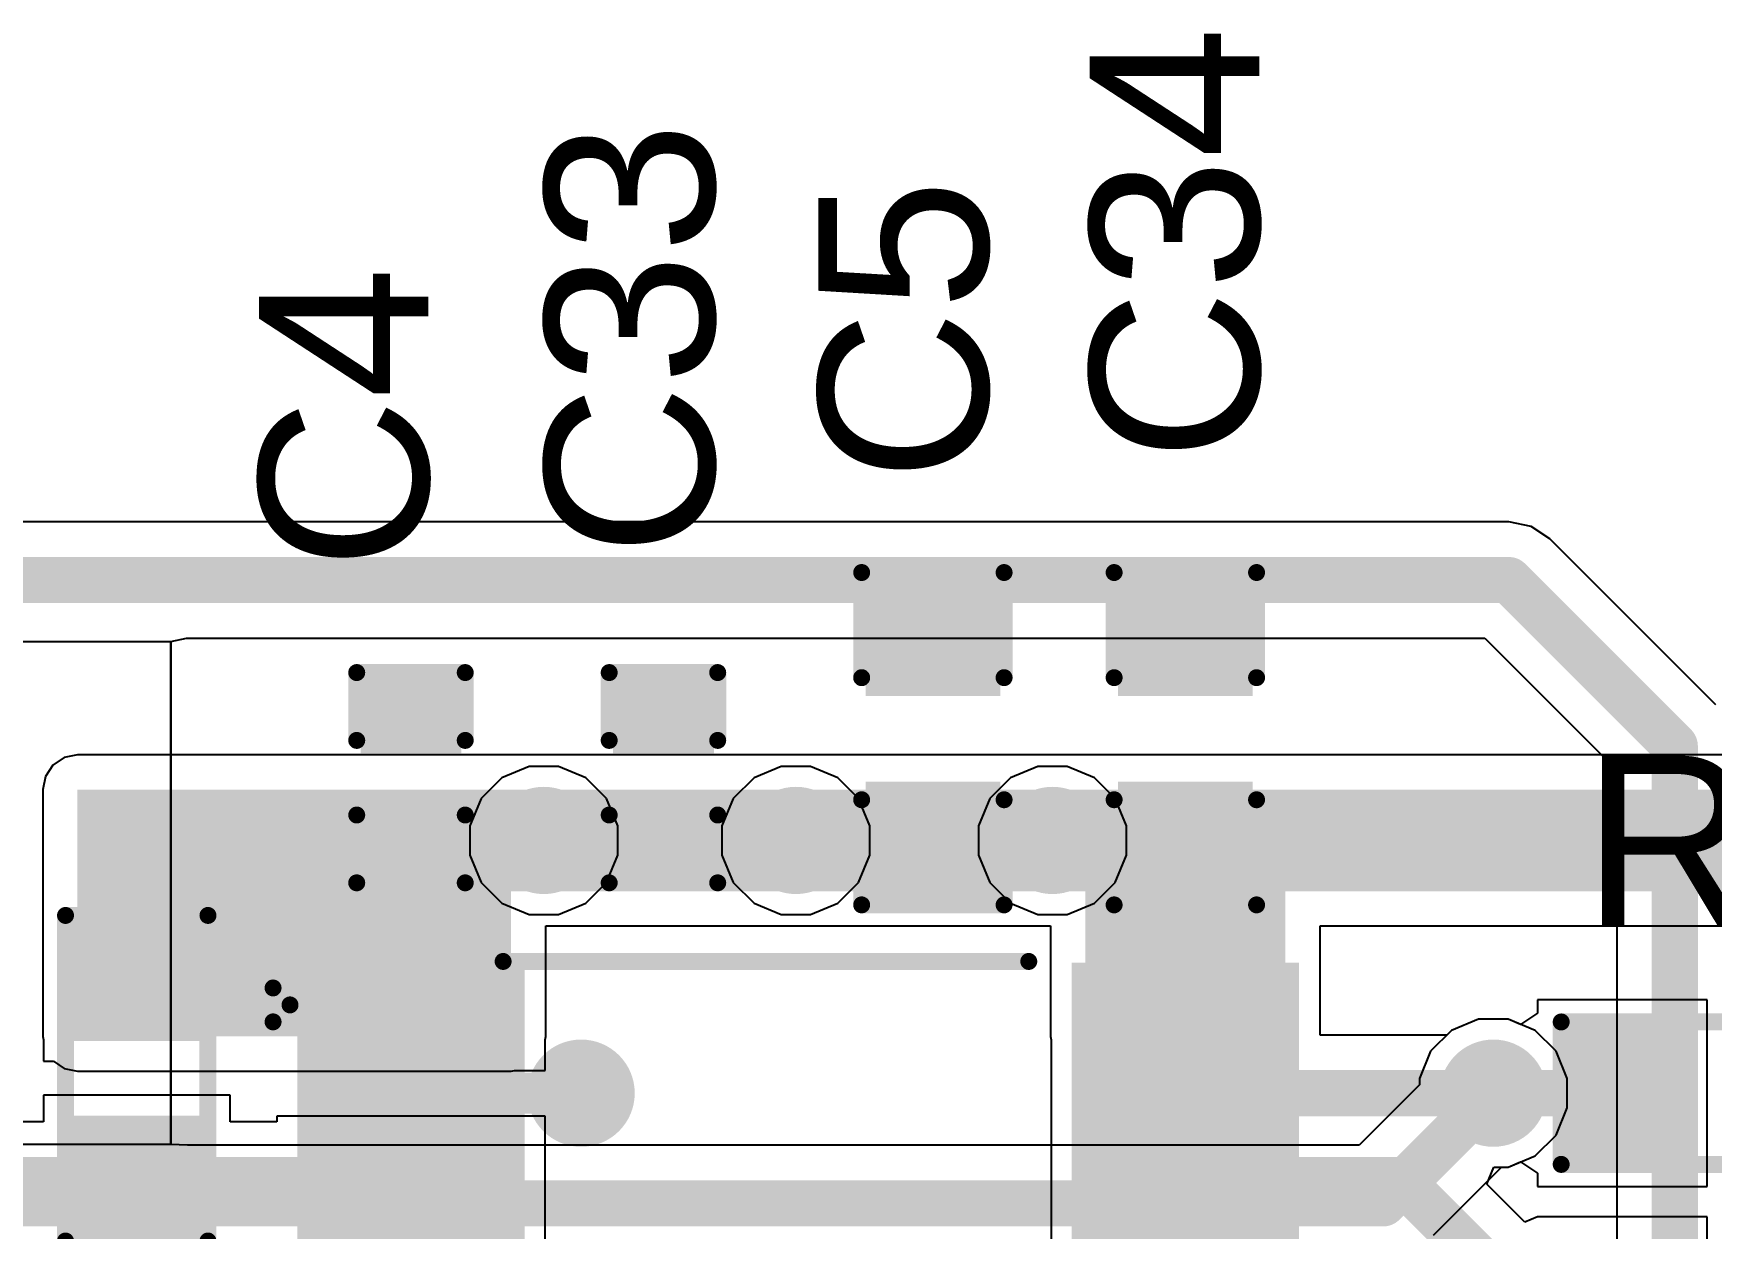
# Model space of a CAD drawing. Header units: millimetres. Extents: x 0 to 174, y 0 to 132.
# Drawn here: x 36.51 to 49.08, y 52.25 to 61.2 of the extents above; entities that cross this region are included whole.
import ezdxf

# ---------------------------------------------------------------- set-up
doc = ezdxf.new("R2010")
doc.units = ezdxf.units.MM
for name, color, linetype in [('BottomLayer', 5, 'Continuous'), ('BottomSolder', 6, 'Continuous'), ('TopLayer', 1, 'Continuous'), ('TopOverlay', 2, 'Continuous'), ('TopPaste', 8, 'Continuous'), ('TopSolder', 216, 'Continuous'), ('ViaHoleLayer', 16, 'Continuous')]:
    doc.layers.add(name, color=color, linetype=linetype)
doc.styles.add('Arial', font='', dxfattribs={"height": 0.2})
doc.styles.get('Arial').set_extended_font_data('Arial')

# ---------------------------------------------------------------- blocks, each defined once
blk = doc.blocks.new('TSSOP_16_11')
at = {"layer": 'TopLayer'}
for points in [[(-3.649999049999999, 2.50000135), (-2.14999951, 2.50000135), (-2.14999951, 2.05000225), (-3.649999049999999, 2.05000225)], [(2.15000205, 2.50000135), (3.65000159, 2.50000135), (3.65000159, 2.05000225), (2.15000205, 2.05000225)], [(-3.649999049999999, 1.85000011), (-2.14999951, 1.85000011), (-2.14999951, 1.40000101), (-3.649999049999999, 1.40000101)], [(2.15000205, 1.85000011), (3.65000159, 1.85000011), (3.65000159, 1.40000101), (2.15000205, 1.40000101)], [(-3.649999049999999, 1.20000141), (-2.14999951, 1.20000141), (-2.14999951, 0.75000231), (-3.649999049999999, 0.75000231)], [(2.15000205, 1.20000141), (3.65000159, 1.20000141), (3.65000159, 0.75000231), (2.15000205, 0.75000231)], [(-3.649999049999999, 0.55000017), (-2.14999951, 0.55000017), (-2.14999951, 0.10000107), (-3.649999049999999, 0.10000107)], [(2.15000205, 0.55000017), (3.65000159, 0.55000017), (3.65000159, 0.10000107), (2.15000205, 0.10000107)], [(-3.649999049999999, -0.09999852999999999), (-2.14999951, -0.09999852999999999), (-2.14999951, -0.54999763), (-3.649999049999999, -0.54999763)], [(2.15000205, -0.09999852999999999), (3.65000159, -0.09999852999999999), (3.65000159, -0.54999763), (2.15000205, -0.54999763)], [(-3.649999049999999, -0.74999977), (-2.14999951, -0.74999977), (-2.14999951, -1.19999887), (-3.649999049999999, -1.19999887)], [(2.15000205, -0.74999977), (3.65000159, -0.74999977), (3.65000159, -1.19999887), (2.15000205, -1.19999887)], [(-3.649999049999999, -1.39999847), (-2.14999951, -1.39999847), (-2.14999951, -1.84999757), (-3.649999049999999, -1.84999757)], [(2.15000205, -1.39999847), (3.65000159, -1.39999847), (3.65000159, -1.84999757), (2.15000205, -1.84999757)], [(-3.649999049999999, -2.04999971), (-2.14999951, -2.04999971), (-2.14999951, -2.49999881), (-3.649999049999999, -2.49999881)], [(2.15000205, -2.04999971), (3.65000159, -2.04999971), (3.65000159, -2.49999881), (2.15000205, -2.49999881)]]:
    blk.add_hatch(color=1, dxfattribs=at).paths.add_polyline_path(points)
at = {"layer": 'TopPaste'}
for points in [[(-3.649999049999999, 2.50000135), (-2.14999951, 2.50000135), (-2.14999951, 2.05000225), (-3.649999049999999, 2.05000225)], [(2.15000205, 2.50000135), (3.65000159, 2.50000135), (3.65000159, 2.05000225), (2.15000205, 2.05000225)], [(-3.649999049999999, 1.85000011), (-2.14999951, 1.85000011), (-2.14999951, 1.40000101), (-3.649999049999999, 1.40000101)], [(2.15000205, 1.85000011), (3.65000159, 1.85000011), (3.65000159, 1.40000101), (2.15000205, 1.40000101)], [(-3.649999049999999, 1.20000141), (-2.14999951, 1.20000141), (-2.14999951, 0.75000231), (-3.649999049999999, 0.75000231)], [(2.15000205, 1.20000141), (3.65000159, 1.20000141), (3.65000159, 0.75000231), (2.15000205, 0.75000231)], [(-3.649999049999999, 0.55000017), (-2.14999951, 0.55000017), (-2.14999951, 0.10000107), (-3.649999049999999, 0.10000107)], [(2.15000205, 0.55000017), (3.65000159, 0.55000017), (3.65000159, 0.10000107), (2.15000205, 0.10000107)], [(-3.649999049999999, -0.09999852999999999), (-2.14999951, -0.09999852999999999), (-2.14999951, -0.54999763), (-3.649999049999999, -0.54999763)], [(2.15000205, -0.09999852999999999), (3.65000159, -0.09999852999999999), (3.65000159, -0.54999763), (2.15000205, -0.54999763)], [(-3.649999049999999, -0.74999977), (-2.14999951, -0.74999977), (-2.14999951, -1.19999887), (-3.649999049999999, -1.19999887)], [(2.15000205, -0.74999977), (3.65000159, -0.74999977), (3.65000159, -1.19999887), (2.15000205, -1.19999887)], [(-3.649999049999999, -1.39999847), (-2.14999951, -1.39999847), (-2.14999951, -1.84999757), (-3.649999049999999, -1.84999757)], [(2.15000205, -1.39999847), (3.65000159, -1.39999847), (3.65000159, -1.84999757), (2.15000205, -1.84999757)], [(-3.649999049999999, -2.04999971), (-2.14999951, -2.04999971), (-2.14999951, -2.49999881), (-3.649999049999999, -2.49999881)], [(2.15000205, -2.04999971), (3.65000159, -2.04999971), (3.65000159, -2.49999881), (2.15000205, -2.49999881)]]:
    blk.add_hatch(color=8, dxfattribs=at).paths.add_polyline_path(points)
at = {"layer": 'TopSolder'}
for points in [[(-3.751599049999999, 2.60160135), (-2.04839951, 2.60160135), (-2.04839951, 1.94840225), (-3.751599049999999, 1.94840225)], [(2.04840205, 2.60160135), (3.751601589999999, 2.60160135), (3.751601589999999, 1.94840225), (2.04840205, 1.94840225)], [(-3.751599049999999, 1.95160011), (-2.04839951, 1.95160011), (-2.04839951, 1.29840101), (-3.751599049999999, 1.29840101)], [(2.04840205, 1.95160011), (3.751601589999999, 1.95160011), (3.751601589999999, 1.29840101), (2.04840205, 1.29840101)], [(-3.751599049999999, 1.30160141), (-2.04839951, 1.30160141), (-2.04839951, 0.6484023099999999), (-3.751599049999999, 0.6484023099999999)], [(2.04840205, 1.30160141), (3.751601589999999, 1.30160141), (3.751601589999999, 0.6484023099999999), (2.04840205, 0.6484023099999999)], [(-3.751599049999999, 0.65160017), (-2.04839951, 0.65160017), (-2.04839951, -0.00159893), (-3.751599049999999, -0.00159893)], [(2.04840205, 0.65160017), (3.751601589999999, 0.65160017), (3.751601589999999, -0.00159893), (2.04840205, -0.00159893)], [(-3.751599049999999, 0.00160147), (-2.04839951, 0.00160147), (-2.04839951, -0.65159763), (-3.751599049999999, -0.65159763)], [(2.04840205, 0.00160147), (3.751601589999999, 0.00160147), (3.751601589999999, -0.65159763), (2.04840205, -0.65159763)], [(-3.751599049999999, -0.6483997699999999), (-2.04839951, -0.6483997699999999), (-2.04839951, -1.30159887), (-3.751599049999999, -1.30159887)], [(2.04840205, -0.6483997699999999), (3.751601589999999, -0.6483997699999999), (3.751601589999999, -1.30159887), (2.04840205, -1.30159887)], [(-3.751599049999999, -1.29839847), (-2.04839951, -1.29839847), (-2.04839951, -1.95159757), (-3.751599049999999, -1.95159757)], [(2.04840205, -1.29839847), (3.751601589999999, -1.29839847), (3.751601589999999, -1.95159757), (2.04840205, -1.95159757)], [(-3.751599049999999, -1.94839971), (-2.04839951, -1.94839971), (-2.04839951, -2.60159881), (-3.751599049999999, -2.60159881)], [(2.04840205, -1.94839971), (3.751601589999999, -1.94839971), (3.751601589999999, -2.60159881), (2.04840205, -2.60159881)]]:
    blk.add_hatch(color=216, dxfattribs=at).paths.add_polyline_path(points)
at = {"layer": 'TopOverlay', "const_width": 0.127}
for points in [[(-2.2098, 2.61160006), (1.7272, 2.61160006)], [(-3.9329995, 2.413), (-3.8059995, 2.286)], [(-3.9329995, 2.159), (-3.9329995, 2.413)], [(-3.9329995, 2.159), (-3.8059995, 2.286)], [(-2.2098, -2.61159752), (1.7272, -2.61159752)]]:
    blk.add_lwpolyline(points, dxfattribs=at)
at = {"layer": 'TopOverlay', "const_width": 0.0635}
for points in [[(-2.24155, 2.61160006, 1), (-2.17805, 2.61160006, 1)], [(1.69545, 2.61160006, 1), (1.75895, 2.61160006, 1)], [(-3.964749499999999, 2.413, 1), (-3.9012495, 2.413, 1)], [(-3.964749499999999, 2.413, 1), (-3.9012495, 2.413, 1)], [(-3.8377495, 2.286, 1), (-3.774249499999999, 2.286, 1)], [(-3.8377495, 2.286, 1), (-3.774249499999999, 2.286, 1)], [(-3.964749499999999, 2.159, 1), (-3.9012495, 2.159, 1)], [(-3.964749499999999, 2.159, 1), (-3.9012495, 2.159, 1)], [(-2.24155, -2.61159752, 1), (-2.17805, -2.61159752, 1)], [(1.69545, -2.61159752, 1), (1.75895, -2.61159752, 1)]]:
    blk.add_lwpolyline(points, format="xyb", close=True, dxfattribs=at)
blk = doc.blocks.new('R___0603_40')
at = {"layer": 'TopLayer'}
for points in [[(-0.3809999999999999, 0.4445), (-0.3809999999999999, -0.4445), (-1.143, -0.4445), (-1.143, 0.4445)], [(1.143, 0.4445), (1.143, -0.4445), (0.3809999999999999, -0.4445), (0.3809999999999999, 0.4445)]]:
    blk.add_hatch(color=1, dxfattribs=at).paths.add_polyline_path(points)
at = {"layer": 'TopPaste'}
for points in [[(-0.3809999999999999, 0.4445), (-0.3809999999999999, -0.4445), (-1.143, -0.4445), (-1.143, 0.4445)], [(1.143, 0.4445), (1.143, -0.4445), (0.3809999999999999, -0.4445), (0.3809999999999999, 0.4445)]]:
    blk.add_hatch(color=8, dxfattribs=at).paths.add_polyline_path(points)
at = {"layer": 'TopSolder'}
for points in [[(-0.2794, 0.5460999999999999), (-0.2794, -0.5460999999999999), (-1.2446, -0.5460999999999999), (-1.2446, 0.5460999999999999)], [(1.2446, 0.5460999999999999), (1.2446, -0.5460999999999999), (0.2794, -0.5460999999999999), (0.2794, 0.5460999999999999)]]:
    blk.add_hatch(color=216, dxfattribs=at).paths.add_polyline_path(points)
at = {"layer": 'TopOverlay', "const_width": 0.127}
for points in [[(-1.2192, 0.5334), (1.2192, 0.5334)], [(-1.2192, 0.5334), (-1.2192, -0.5334)], [(1.2192, 0.5334), (1.2192, -0.5334)], [(-1.2192, -0.5334), (1.2192, -0.5334)]]:
    blk.add_lwpolyline(points, dxfattribs=at)
at = {"layer": 'TopOverlay', "const_width": 0.0635}
for points in [[(-1.25095, 0.5334, 1), (-1.18745, 0.5334, 1)], [(-1.25095, 0.5334, 1), (-1.18745, 0.5334, 1)], [(1.18745, 0.5334, 1), (1.25095, 0.5334, 1)], [(1.18745, 0.5334, 1), (1.25095, 0.5334, 1)], [(-1.25095, -0.5334, 1), (-1.18745, -0.5334, 1)], [(-1.25095, -0.5334, 1), (-1.18745, -0.5334, 1)], [(1.18745, -0.5334, 1), (1.25095, -0.5334, 1)], [(1.18745, -0.5334, 1), (1.25095, -0.5334, 1)]]:
    blk.add_lwpolyline(points, format="xyb", close=True, dxfattribs=at)
blk = doc.blocks.new('R___0603_52')
at = {"layer": 'TopLayer'}
for points in [[(-0.3809999999999999, 0.4445), (-0.3810000000000001, -0.4445), (-1.143, -0.4445), (-1.143, 0.4445)], [(1.143, 0.4445), (1.143, -0.4445), (0.3809999999999999, -0.4445), (0.3810000000000001, 0.4445)]]:
    blk.add_hatch(color=1, dxfattribs=at).paths.add_polyline_path(points)
at = {"layer": 'TopPaste'}
for points in [[(-0.3809999999999999, 0.4445), (-0.3810000000000001, -0.4445), (-1.143, -0.4445), (-1.143, 0.4445)], [(1.143, 0.4445), (1.143, -0.4445), (0.3809999999999999, -0.4445), (0.3810000000000001, 0.4445)]]:
    blk.add_hatch(color=8, dxfattribs=at).paths.add_polyline_path(points)
at = {"layer": 'TopSolder'}
for points in [[(-0.2793999999999999, 0.5460999999999999), (-0.2794, -0.5461), (-1.2446, -0.5460999999999999), (-1.2446, 0.5461)], [(1.2446, 0.5460999999999999), (1.2446, -0.5461), (0.2793999999999999, -0.5460999999999999), (0.2794, 0.5461)]]:
    blk.add_hatch(color=216, dxfattribs=at).paths.add_polyline_path(points)
at = {"layer": 'TopOverlay', "const_width": 0.127}
for points in [[(-1.2192, 0.5334), (1.2192, 0.5334)], [(-1.2192, -0.5334), (-1.2192, 0.5334)], [(1.2192, -0.5334), (1.2192, 0.5334)], [(-1.2192, -0.5334), (1.2192, -0.5334)]]:
    blk.add_lwpolyline(points, dxfattribs=at)
at = {"layer": 'TopOverlay', "const_width": 0.0635}
for points in [[(-1.25095, 0.5334, 1), (-1.18745, 0.5334, 1)], [(-1.25095, 0.5334, 1), (-1.18745, 0.5334, 1)], [(1.18745, 0.5334, 1), (1.25095, 0.5334, 1)], [(1.18745, 0.5334, 1), (1.25095, 0.5334, 1)], [(-1.25095, -0.5334, 1), (-1.18745, -0.5334, 1)], [(-1.25095, -0.5334, 1), (-1.18745, -0.5334, 1)], [(1.18745, -0.5334, 1), (1.25095, -0.5334, 1)], [(1.18745, -0.5334, 1), (1.25095, -0.5334, 1)]]:
    blk.add_lwpolyline(points, format="xyb", close=True, dxfattribs=at)
blk = doc.blocks.new('C___0603_79')
at = {"layer": 'TopLayer'}
for points in [[(-0.3809999999999999, 0.4445), (-0.3809999999999999, -0.4445), (-1.143, -0.4445), (-1.143, 0.4445)], [(1.143, 0.4445), (1.143, -0.4445), (0.3809999999999999, -0.4445), (0.3809999999999999, 0.4445)]]:
    blk.add_hatch(color=1, dxfattribs=at).paths.add_polyline_path(points)
at = {"layer": 'TopPaste'}
for points in [[(-0.3809999999999999, 0.4445), (-0.3809999999999999, -0.4445), (-1.143, -0.4445), (-1.143, 0.4445)], [(1.143, 0.4445), (1.143, -0.4445), (0.3809999999999999, -0.4445), (0.3809999999999999, 0.4445)]]:
    blk.add_hatch(color=8, dxfattribs=at).paths.add_polyline_path(points)
at = {"layer": 'TopSolder'}
for points in [[(-0.3210001199999999, 0.50449988), (-0.3210001199999999, -0.50449988), (-1.20299988, -0.50449988), (-1.20299988, 0.50449988)], [(1.20299988, 0.50449988), (1.20299988, -0.50449988), (0.3210001199999999, -0.50449988), (0.3210001199999999, 0.50449988)]]:
    blk.add_hatch(color=216, dxfattribs=at).paths.add_polyline_path(points)
at = {"layer": 'TopOverlay', "const_width": 0.127}
for points in [[(-1.2446, -0.5334), (-1.2446, 0.5334)], [(-0.4571999999999999, 0.5334), (-1.2446, 0.5334)], [(1.2446, 0.5334), (0.4571999999999999, 0.5334)], [(1.2446, -0.5334), (1.2446, 0.5334)], [(-0.4571999999999999, -0.5334), (-1.2446, -0.5334)], [(1.2446, -0.5334), (0.4571999999999999, -0.5334)]]:
    blk.add_lwpolyline(points, dxfattribs=at)
at = {"layer": 'TopOverlay', "const_width": 0.0635}
for points in [[(-1.27635, 0.5334, 1), (-1.21285, 0.5334, 1)], [(-1.27635, 0.5334, 1), (-1.21285, 0.5334, 1)], [(-0.4889499999999999, 0.5334, 1), (-0.42545, 0.5334, 1)], [(0.42545, 0.5334, 1), (0.4889499999999999, 0.5334, 1)], [(1.21285, 0.5334, 1), (1.27635, 0.5334, 1)], [(1.21285, 0.5334, 1), (1.27635, 0.5334, 1)], [(-1.27635, -0.5334, 1), (-1.21285, -0.5334, 1)], [(-1.27635, -0.5334, 1), (-1.21285, -0.5334, 1)], [(-0.4889499999999999, -0.5334, 1), (-0.42545, -0.5334, 1)], [(0.42545, -0.5334, 1), (0.4889499999999999, -0.5334, 1)], [(1.21285, -0.5334, 1), (1.27635, -0.5334, 1)], [(1.21285, -0.5334, 1), (1.27635, -0.5334, 1)]]:
    blk.add_lwpolyline(points, format="xyb", close=True, dxfattribs=at)
blk = doc.blocks.new('C___0402_80')
at = {"layer": 'TopLayer'}
for points in [[(-0.6985, -0.3175), (-0.6985, 0.3174999999999999), (-0.2413000000000001, 0.3175), (-0.2412999999999999, -0.3174999999999999)], [(0.2413000000000001, -0.3175), (0.2412999999999999, 0.3174999999999999), (0.6985, 0.3175), (0.6985, -0.3174999999999999)]]:
    blk.add_hatch(color=1, dxfattribs=at).paths.add_polyline_path(points)
at = {"layer": 'TopPaste'}
for points in [[(-0.6985, -0.3175), (-0.6985, 0.3174999999999999), (-0.2413000000000001, 0.3175), (-0.2412999999999999, -0.3174999999999999)], [(0.2413000000000001, -0.3175), (0.2412999999999999, 0.3174999999999999), (0.6985, 0.3175), (0.6985, -0.3174999999999999)]]:
    blk.add_hatch(color=8, dxfattribs=at).paths.add_polyline_path(points)
at = {"layer": 'TopSolder'}
for points in [[(-0.7584998799999999, -0.3774998800000001), (-0.7584998799999999, 0.3774998799999999), (-0.1813001200000001, 0.3774998800000001), (-0.1813001199999999, -0.3774998799999999)], [(0.1813001200000001, -0.3774998800000001), (0.1813001199999999, 0.3774998799999999), (0.7584998799999999, 0.3774998800000001), (0.7584998799999999, -0.3774998799999999)]]:
    blk.add_hatch(color=216, dxfattribs=at).paths.add_polyline_path(points)
at = {"layer": 'TopOverlay', "const_width": 0.127}
for points in [[(-0.7874, -0.4064), (-0.7874, 0.4064)], [(-0.2794, 0.4064), (-0.7874, 0.4064)], [(0.7874, 0.4064), (0.2794, 0.4064)], [(0.7874, -0.4064), (0.7874, 0.4064)], [(-0.2794, -0.4064), (-0.7874, -0.4064)], [(0.7874, -0.4064), (0.2794, -0.4064)]]:
    blk.add_lwpolyline(points, dxfattribs=at)
at = {"layer": 'TopOverlay', "const_width": 0.0635}
for points in [[(-0.8191499999999999, 0.4064, 1), (-0.7556499999999999, 0.4064, 1)], [(-0.8191499999999999, 0.4064, 1), (-0.7556499999999999, 0.4064, 1)], [(-0.31115, 0.4064, 1), (-0.24765, 0.4064, 1)], [(0.24765, 0.4064, 1), (0.31115, 0.4064, 1)], [(0.7556499999999999, 0.4064, 1), (0.8191499999999999, 0.4064, 1)], [(0.7556499999999999, 0.4064, 1), (0.8191499999999999, 0.4064, 1)], [(-0.8191499999999999, -0.4064, 1), (-0.7556499999999999, -0.4064, 1)], [(-0.8191499999999999, -0.4064, 1), (-0.7556499999999999, -0.4064, 1)], [(-0.31115, -0.4064, 1), (-0.24765, -0.4064, 1)], [(0.24765, -0.4064, 1), (0.31115, -0.4064, 1)], [(0.7556499999999999, -0.4064, 1), (0.8191499999999999, -0.4064, 1)], [(0.7556499999999999, -0.4064, 1), (0.8191499999999999, -0.4064, 1)]]:
    blk.add_lwpolyline(points, format="xyb", close=True, dxfattribs=at)
blk = doc.blocks.new('C___0603_106')
at = {"layer": 'TopLayer'}
for points in [[(-0.3809999999999999, 0.4445), (-0.3809999999999999, -0.4445), (-1.143, -0.4445), (-1.143, 0.4445)], [(1.143, 0.4445), (1.143, -0.4445), (0.3809999999999999, -0.4445), (0.3809999999999999, 0.4445)]]:
    blk.add_hatch(color=1, dxfattribs=at).paths.add_polyline_path(points)
at = {"layer": 'TopPaste'}
for points in [[(-0.3809999999999999, 0.4445), (-0.3809999999999999, -0.4445), (-1.143, -0.4445), (-1.143, 0.4445)], [(1.143, 0.4445), (1.143, -0.4445), (0.3809999999999999, -0.4445), (0.3809999999999999, 0.4445)]]:
    blk.add_hatch(color=8, dxfattribs=at).paths.add_polyline_path(points)
at = {"layer": 'TopSolder'}
for points in [[(-0.3210001199999999, 0.50449988), (-0.3210001199999999, -0.50449988), (-1.20299988, -0.50449988), (-1.20299988, 0.50449988)], [(1.20299988, 0.50449988), (1.20299988, -0.50449988), (0.3210001199999999, -0.50449988), (0.3210001199999999, 0.50449988)]]:
    blk.add_hatch(color=216, dxfattribs=at).paths.add_polyline_path(points)
at = {"layer": 'TopOverlay', "const_width": 0.127}
for points in [[(-1.2446, -0.5334), (-1.2446, 0.5334)], [(-0.4571999999999999, 0.5334), (-1.2446, 0.5334)], [(1.2446, 0.5334), (0.4571999999999999, 0.5334)], [(1.2446, -0.5334), (1.2446, 0.5334)], [(-0.4571999999999999, -0.5334), (-1.2446, -0.5334)], [(1.2446, -0.5334), (0.4571999999999999, -0.5334)]]:
    blk.add_lwpolyline(points, dxfattribs=at)
at = {"layer": 'TopOverlay', "const_width": 0.0635}
for points in [[(-1.27635, 0.5334, 1), (-1.21285, 0.5334, 1)], [(-1.27635, 0.5334, 1), (-1.21285, 0.5334, 1)], [(-0.4889499999999999, 0.5334, 1), (-0.42545, 0.5334, 1)], [(0.42545, 0.5334, 1), (0.4889499999999999, 0.5334, 1)], [(1.21285, 0.5334, 1), (1.27635, 0.5334, 1)], [(1.21285, 0.5334, 1), (1.27635, 0.5334, 1)], [(-1.27635, -0.5334, 1), (-1.21285, -0.5334, 1)], [(-1.27635, -0.5334, 1), (-1.21285, -0.5334, 1)], [(-0.4889499999999999, -0.5334, 1), (-0.42545, -0.5334, 1)], [(0.42545, -0.5334, 1), (0.4889499999999999, -0.5334, 1)], [(1.21285, -0.5334, 1), (1.27635, -0.5334, 1)], [(1.21285, -0.5334, 1), (1.27635, -0.5334, 1)]]:
    blk.add_lwpolyline(points, format="xyb", close=True, dxfattribs=at)
blk = doc.blocks.new('C___0402_107')
at = {"layer": 'TopLayer'}
for points in [[(-0.6985, -0.3175), (-0.6985, 0.3174999999999999), (-0.2413000000000001, 0.3175), (-0.2412999999999999, -0.3174999999999999)], [(0.2413000000000001, -0.3175), (0.2412999999999999, 0.3174999999999999), (0.6985, 0.3175), (0.6985, -0.3174999999999999)]]:
    blk.add_hatch(color=1, dxfattribs=at).paths.add_polyline_path(points)
at = {"layer": 'TopPaste'}
for points in [[(-0.6985, -0.3175), (-0.6985, 0.3174999999999999), (-0.2413000000000001, 0.3175), (-0.2412999999999999, -0.3174999999999999)], [(0.2413000000000001, -0.3175), (0.2412999999999999, 0.3174999999999999), (0.6985, 0.3175), (0.6985, -0.3174999999999999)]]:
    blk.add_hatch(color=8, dxfattribs=at).paths.add_polyline_path(points)
at = {"layer": 'TopSolder'}
for points in [[(-0.7584998799999999, -0.3774998800000001), (-0.7584998799999999, 0.3774998799999999), (-0.1813001200000001, 0.3774998800000001), (-0.1813001199999999, -0.3774998799999999)], [(0.1813001200000001, -0.3774998800000001), (0.1813001199999999, 0.3774998799999999), (0.7584998799999999, 0.3774998800000001), (0.7584998799999999, -0.3774998799999999)]]:
    blk.add_hatch(color=216, dxfattribs=at).paths.add_polyline_path(points)
at = {"layer": 'TopOverlay', "const_width": 0.127}
for points in [[(-0.7874, -0.4064), (-0.7874, 0.4064)], [(-0.2794, 0.4064), (-0.7874, 0.4064)], [(0.7874, 0.4064), (0.2794, 0.4064)], [(0.7874, -0.4064), (0.7874, 0.4064)], [(-0.2794, -0.4064), (-0.7874, -0.4064)], [(0.7874, -0.4064), (0.2794, -0.4064)]]:
    blk.add_lwpolyline(points, dxfattribs=at)
at = {"layer": 'TopOverlay', "const_width": 0.0635}
for points in [[(-0.8191499999999999, 0.4064, 1), (-0.7556499999999999, 0.4064, 1)], [(-0.8191499999999999, 0.4064, 1), (-0.7556499999999999, 0.4064, 1)], [(-0.31115, 0.4064, 1), (-0.24765, 0.4064, 1)], [(0.24765, 0.4064, 1), (0.31115, 0.4064, 1)], [(0.7556499999999999, 0.4064, 1), (0.8191499999999999, 0.4064, 1)], [(0.7556499999999999, 0.4064, 1), (0.8191499999999999, 0.4064, 1)], [(-0.8191499999999999, -0.4064, 1), (-0.7556499999999999, -0.4064, 1)], [(-0.8191499999999999, -0.4064, 1), (-0.7556499999999999, -0.4064, 1)], [(-0.31115, -0.4064, 1), (-0.24765, -0.4064, 1)], [(0.24765, -0.4064, 1), (0.31115, -0.4064, 1)], [(0.7556499999999999, -0.4064, 1), (0.8191499999999999, -0.4064, 1)], [(0.7556499999999999, -0.4064, 1), (0.8191499999999999, -0.4064, 1)]]:
    blk.add_lwpolyline(points, format="xyb", close=True, dxfattribs=at)

msp = doc.modelspace()

# ---------------------------------------------------------------- hatches: boundary and pattern name
at = {"layer": 'BottomLayer'}
h = msp.add_hatch(color=5, dxfattribs=at)
edge = h.paths.add_edge_path()
edge.add_arc((40.33521269999999, 55.1561127), 0.2999994, 0, 360)
h = msp.add_hatch(color=5, dxfattribs=at)
edge = h.paths.add_edge_path()
edge.add_arc((42.22366206, 55.1561127), 0.2999994, 0, 360)
h = msp.add_hatch(color=5, dxfattribs=at)
edge = h.paths.add_edge_path()
edge.add_arc((44.1452127, 55.1561127), 0.2999994, 0, 360)
h = msp.add_hatch(color=5, dxfattribs=at)
edge = h.paths.add_edge_path()
edge.add_arc((40.6146127, 53.26321326), 0.2999994, 0, 360)
h = msp.add_hatch(color=5, dxfattribs=at)
edge = h.paths.add_edge_path()
edge.add_arc((47.44721269999999, 53.26321072), 0.2999994, 0, 360)
at = {"layer": 'BottomSolder'}
h = msp.add_hatch(color=6, dxfattribs=at)
edge = h.paths.add_edge_path()
edge.add_arc((40.33521269999999, 55.1561127), 0.4015993999999999, 0, 360)
h = msp.add_hatch(color=6, dxfattribs=at)
edge = h.paths.add_edge_path()
edge.add_arc((42.22366206, 55.1561127), 0.4015993999999999, 0, 360)
h = msp.add_hatch(color=6, dxfattribs=at)
edge = h.paths.add_edge_path()
edge.add_arc((44.1452127, 55.1561127), 0.4015993999999999, 0, 360)
h = msp.add_hatch(color=6, dxfattribs=at)
edge = h.paths.add_edge_path()
edge.add_arc((40.6146127, 53.26321326), 0.4015993999999999, 0, 360)
h = msp.add_hatch(color=6, dxfattribs=at)
edge = h.paths.add_edge_path()
edge.add_arc((47.44721269999999, 53.26321072), 0.4015993999999999, 0, 360)
at = {"layer": 'TopLayer'}
for points in [[(36.84178814, 54.77511269999999), (50.4444127, 54.77511269999999), (50.4444127, 55.5371127), (36.84178814, 55.5371127)], [(36.84178814, 53.75621456), (37.73078813999999, 53.75621456), (37.73078813999999, 55.53711016), (36.84178814, 55.53711016)], [(36.84178814, 53.68821368), (40.09021446, 53.68821368), (40.09021446, 55.53711016), (36.84178814, 55.53711016)], [(44.39021347999999, 53.68821368), (45.89021555999999, 53.68821368), (45.89021555999999, 55.53711016), (44.39021347999999, 55.53711016)]]:
    msp.add_hatch(color=1, dxfattribs=at).paths.add_polyline_path(points)
h = msp.add_hatch(color=1, dxfattribs=at)
edge = h.paths.add_edge_path()
edge.add_arc((40.33521269999999, 55.1561127), 0.2999994, 0, 360)
h = msp.add_hatch(color=1, dxfattribs=at)
edge = h.paths.add_edge_path()
edge.add_arc((42.22366206, 55.1561127), 0.2999994, 0, 360)
h = msp.add_hatch(color=1, dxfattribs=at)
edge = h.paths.add_edge_path()
edge.add_arc((44.1452127, 55.1561127), 0.2999994, 0, 360)
h = msp.add_hatch(color=1, dxfattribs=at)
edge = h.paths.add_edge_path()
edge.add_arc((40.6146127, 53.26321326), 0.2999994, 0, 360)
h = msp.add_hatch(color=1, dxfattribs=at)
edge = h.paths.add_edge_path()
edge.add_arc((47.44721269999999, 53.26321072), 0.2999994, 0, 360)
at = {"layer": 'TopSolder'}
h = msp.add_hatch(color=216, dxfattribs=at)
edge = h.paths.add_edge_path()
edge.add_arc((40.33521269999999, 55.1561127), 0.4015993999999999, 0, 360)
h = msp.add_hatch(color=216, dxfattribs=at)
edge = h.paths.add_edge_path()
edge.add_arc((42.22366206, 55.1561127), 0.4015993999999999, 0, 360)
h = msp.add_hatch(color=216, dxfattribs=at)
edge = h.paths.add_edge_path()
edge.add_arc((44.1452127, 55.1561127), 0.4015993999999999, 0, 360)
h = msp.add_hatch(color=216, dxfattribs=at)
edge = h.paths.add_edge_path()
edge.add_arc((40.6146127, 53.26321326), 0.4015993999999999, 0, 360)
h = msp.add_hatch(color=216, dxfattribs=at)
edge = h.paths.add_edge_path()
edge.add_arc((47.44721269999999, 53.26321072), 0.4015993999999999, 0, 360)
at = {"layer": 'ViaHoleLayer'}
h = msp.add_hatch(color=16, dxfattribs=at)
edge = h.paths.add_edge_path()
edge.add_arc((40.33521269999999, 55.1561127), 0.1499997, 0, 360)
h = msp.add_hatch(color=16, dxfattribs=at)
edge = h.paths.add_edge_path()
edge.add_arc((42.22366206, 55.1561127), 0.1499997, 0, 360)
h = msp.add_hatch(color=16, dxfattribs=at)
edge = h.paths.add_edge_path()
edge.add_arc((44.1452127, 55.1561127), 0.1499997, 0, 360)
h = msp.add_hatch(color=16, dxfattribs=at)
edge = h.paths.add_edge_path()
edge.add_arc((40.6146127, 53.26321326), 0.1499997, 0, 360)
h = msp.add_hatch(color=16, dxfattribs=at)
edge = h.paths.add_edge_path()
edge.add_arc((47.44721269999999, 53.26321072), 0.1499997, 0, 360)

# ---------------------------------------------------------------- linework, layer by layer
at = {"layer": 'BottomLayer'}
for p, q in [((47.56333134, 57.54136827999999), (32.7105264, 57.54136827999999)), ((47.72982834, 57.50824922), (47.56333134, 57.54136827999999)), ((47.87097867999999, 57.41393648), (47.72982834, 57.50824922)), ((49.11381084, 56.17110431999999), (47.87097867999999, 57.41393648)), ((35.5683947, 56.64699109999999), (37.5412, 56.64699109999999)), ((37.5412, 56.64699109999999), (37.5412, 52.8778089)), ((37.5412, 56.54420745999999), (37.54120254, 56.64698856)), ((37.54120254, 56.64698856), (37.65816954, 56.67120999999999)), ((37.65816954, 56.67120999999999), (47.3831158, 56.67120999999999)), ((47.3831158, 56.67120999999999), (48.37108436, 55.68324144)), ((37.5412, 52.99982034), (37.5412, 56.54420745999999)), ((40.2250148, 55.7101121), (40.02139824, 55.6257714)), ((40.4454106, 55.7101121), (40.2250148, 55.7101121)), ((40.64902716, 55.6257714), (40.4454106, 55.7101121)), ((42.11346416, 55.7101121), (41.9098476, 55.6257714)), ((42.33385996, 55.7101121), (42.11346416, 55.7101121)), ((42.53747652, 55.6257714), (42.33385996, 55.7101121)), ((44.0350148, 55.7101121), (43.83139824, 55.6257714)), ((44.2554106, 55.7101121), (44.0350148, 55.7101121)), ((44.45902716, 55.6257714), (44.2554106, 55.7101121)), ((48.37108436, 55.68324144), (48.37108436, 51.8618597)), ((40.02139824, 55.6257714), (39.865554, 55.46992716)), ((40.8048714, 55.46992716), (40.64902716, 55.6257714)), ((41.9098476, 55.6257714), (41.75400336, 55.46992716)), ((42.69332076, 55.46992716), (42.53747652, 55.6257714)), ((43.83139824, 55.6257714), (43.675554, 55.46992716)), ((44.6148714, 55.46992716), (44.45902716, 55.6257714)), ((39.865554, 55.46992716), (39.7812133, 55.26631059999999)), ((40.88921209999999, 55.26631059999999), (40.8048714, 55.46992716)), ((41.75400336, 55.46992716), (41.66966266, 55.26631059999999)), ((42.77766146, 55.26631059999999), (42.69332076, 55.46992716)), ((43.675554, 55.46992716), (43.5912133, 55.26631059999999)), ((44.6992121, 55.26631059999999), (44.6148714, 55.46992716)), ((39.7812133, 55.26631059999999), (39.7812133, 55.04591479999999)), ((40.88921209999999, 55.04591479999999), (40.88921209999999, 55.26631059999999)), ((41.66966266, 55.26631059999999), (41.66966266, 55.04591479999999)), ((42.77766146, 55.04591479999999), (42.77766146, 55.26631059999999)), ((43.5912133, 55.26631059999999), (43.5912133, 55.04591479999999)), ((44.6992121, 55.04591479999999), (44.6992121, 55.26631059999999)), ((39.7812133, 55.04591479999999), (39.865554, 54.84229824)), ((40.8048714, 54.84229824), (40.88921209999999, 55.04591479999999)), ((41.66966266, 55.04591479999999), (41.75400336, 54.84229824)), ((42.69332076, 54.84229824), (42.77766146, 55.04591479999999)), ((43.5912133, 55.04591479999999), (43.675554, 54.84229824)), ((44.6148714, 54.84229824), (44.6992121, 55.04591479999999)), ((39.865554, 54.84229824), (40.02139824, 54.686454)), ((40.64902716, 54.686454), (40.8048714, 54.84229824)), ((41.75400336, 54.84229824), (41.9098476, 54.686454)), ((42.53747652, 54.686454), (42.69332076, 54.84229824)), ((43.675554, 54.84229824), (43.83139824, 54.686454)), ((44.45902716, 54.686454), (44.6148714, 54.84229824)), ((40.02139824, 54.686454), (40.2250148, 54.6021133)), ((40.4454106, 54.6021133), (40.64902716, 54.686454)), ((41.9098476, 54.686454), (42.11346416, 54.6021133)), ((42.33385996, 54.6021133), (42.53747652, 54.686454)), ((43.83139824, 54.686454), (44.0350148, 54.6021133)), ((44.2554106, 54.6021133), (44.45902716, 54.686454)), ((40.2250148, 54.6021133), (40.4454106, 54.6021133)), ((42.11346416, 54.6021133), (42.33385996, 54.6021133)), ((44.0350148, 54.6021133), (44.2554106, 54.6021133)), ((47.3370148, 53.81721012000001), (47.13339824, 53.73286942)), ((47.5574106, 53.81721012000001), (47.3370148, 53.81721012000001)), ((47.76102716, 53.73286942), (47.5574106, 53.81721012000001)), ((47.13339824, 53.73286942), (46.977554, 53.57702517999999)), ((47.9168714, 53.57702517999999), (47.76102716, 53.73286942)), ((46.977554, 53.57702517999999), (46.89321329999999, 53.37340862)), ((48.0012121, 53.37340862), (47.9168714, 53.57702517999999)), ((46.89321329999999, 53.324506), (46.4415251, 52.8728178)), ((46.89321329999999, 53.37340862), (46.89321329999999, 53.324506)), ((48.0012121, 53.15301281999999), (48.0012121, 53.37340862)), ((47.9168714, 52.94939626), (48.0012121, 53.15301281999999)), ((37.54120254, 52.87781144), (37.5412, 52.99982034)), ((47.76102716, 52.79355201999999), (47.9168714, 52.94939626)), ((37.5412, 52.8778089), (35.5683947, 52.8778089)), ((37.66613498, 52.8728178), (37.54120254, 52.87781144)), ((46.4415251, 52.8728178), (37.66613498, 52.8728178)), ((47.5574106, 52.70921132), (47.76102716, 52.79355201999999)), ((46.99958849999999, 52.20029183999999), (47.50850798, 52.70921132)), ((47.50850798, 52.70921132), (47.5574106, 52.70921132))]:
    msp.add_line(p, q, dxfattribs=at)
at = {"layer": 'BottomLayer', "const_width": 0.34544}
for points in [[(32.53031086, 57.10628913999999), (47.56333134, 57.10628913999999)], [(47.56333134, 57.10628913999999), (48.8061635, 55.86345698)], [(48.8061635, 51.37216548), (48.8061635, 55.86345698)], [(46.62174064, 52.43773865999999), (47.44721269999999, 53.26321072)], [(33.6849847, 52.43773865999999), (46.62174064, 52.43773865999999)]]:
    msp.add_lwpolyline(points, dxfattribs=at)
at = {"layer": 'BottomLayer', "const_width": 0.17272}
for points in [[(47.47697133999999, 57.10628913999999, 1), (47.64969134, 57.10628913999999, 1)], [(47.47697133999999, 57.10628913999999, 1), (47.64969134, 57.10628913999999, 1)], [(48.7198035, 55.86345698, 1), (48.8925235, 55.86345698, 1)], [(48.7198035, 55.86345698, 1), (48.8925235, 55.86345698, 1)], [(47.3608527, 53.26321072, 1), (47.5335727, 53.26321072, 1)], [(46.53538064, 52.43773865999999, 1), (46.70810064, 52.43773865999999, 1)], [(46.53538064, 52.43773865999999, 1), (46.70810064, 52.43773865999999, 1)]]:
    msp.add_lwpolyline(points, format="xyb", close=True, dxfattribs=at)
at = {"layer": 'TopLayer'}
for p, q in [((36.6586643, 55.72023654), (36.60252522, 55.63621842)), ((36.74268242, 55.77637562), (36.6586643, 55.72023654)), ((36.84178814, 55.79608855999999), (36.74268242, 55.77637562)), ((50.4444127, 55.79608855999999), (36.84178814, 55.79608855999999)), ((36.60252522, 55.63621842), (36.58281228, 55.5371127)), ((36.58281228, 55.5371127), (36.58281228, 54.77511269999999)), ((36.58281228, 54.77511269999999), (36.58281228, 53.68821368)), ((40.34919032, 53.68821368), (40.34919032, 54.51613684)), ((40.34919032, 54.51613684), (44.13123761999999, 54.51613684)), ((44.13123761999999, 54.51613684), (44.13123761999999, 53.68821368)), ((46.14919141999999, 53.6982924), (46.14919141999999, 54.51613684)), ((46.14919141999999, 54.51613684), (49.29643684, 54.51613684)), ((49.0474127, 53.96171072), (47.7774127, 53.96171072)), ((47.7774127, 53.96171072), (47.7774127, 53.86354734)), ((49.0474127, 52.56471071999999), (49.0474127, 53.96171072)), ((47.3370148, 53.81721012000001), (47.13339824, 53.73286942)), ((47.5574106, 53.81721012000001), (47.3370148, 53.81721012000001)), ((47.65041015999999, 53.77868847999999), (47.5574106, 53.81721012000001)), ((47.7774127, 53.86354734), (47.65041015999999, 53.77868847999999)), ((36.58281228, 53.68821368), (36.58778814, 53.66319721999999)), ((36.58778814, 53.66319721999999), (36.58778814, 53.50221455999999)), ((40.34421192, 53.66318451999999), (40.34919032, 53.68821368)), ((40.34421192, 53.43421621999999), (40.34421192, 53.66318451999999)), ((44.13123761999999, 53.68821368), (44.13621602, 53.66318451999999)), ((44.13621602, 53.66318451999999), (44.13621602, 52.78421498)), ((47.09882122, 53.6982924), (46.14919141999999, 53.6982924)), ((47.13339824, 53.73286942), (47.09882122, 53.6982924)), ((36.58778814, 53.50221455999999), (36.66296706, 53.50221455999999)), ((36.66296706, 53.50221455999999), (36.74268242, 53.44895076)), ((36.74268242, 53.44895076), (36.84178814, 53.42923782)), ((36.84178814, 53.42923782), (40.09021446, 53.42923782)), ((40.09021446, 53.42923782), (40.11524361999999, 53.43421621999999)), ((40.11524361999999, 53.43421621999999), (40.34421192, 53.43421621999999)), ((37.98478814, 53.24821456), (36.58778814, 53.24821456)), ((36.58778814, 53.24821456), (36.58778814, 53.0482937)), ((37.98478814, 53.0482937), (37.98478814, 53.24821456)), ((36.58778814, 53.0482937), (17.21380098, 53.0482937)), ((38.33621492, 53.0482937), (37.98478814, 53.0482937)), ((40.34421192, 53.09221284), (38.33621492, 53.09221284)), ((38.33621492, 53.09221284), (38.33621492, 53.0482937)), ((40.34421192, 51.74829376), (40.34421192, 53.09221284)), ((44.13621602, 52.78421498), (44.13621602, 52.13421627999999)), ((47.39790875999999, 52.58221131999999), (47.45051469999999, 52.70921132)), ((47.45051469999999, 52.70921132), (47.5574106, 52.70921132)), ((47.5574106, 52.70921132), (47.65041015999999, 52.74773296)), ((47.65041015999999, 52.74773296), (47.7774127, 52.6628741)), ((47.7774127, 52.6628741), (47.7774127, 52.56471071999999)), ((47.68265545999999, 52.29746462), (47.39790875999999, 52.58221131999999)), ((47.7774127, 52.56471071999999), (49.0474127, 52.56471071999999)), ((47.77741524, 52.33671524), (47.68265545999999, 52.29746462)), ((47.77741524, 52.33671269999999), (47.77741524, 52.33671524)), ((49.0474127, 52.33671269999999), (47.77741524, 52.33671269999999)), ((49.0474127, 50.9397127), (49.0474127, 52.33671269999999))]:
    msp.add_line(p, q, dxfattribs=at)
for points, const_width in [([(39.34021342, 53.26321326), (40.6146127, 53.26321326)], 0.3048), ([(45.14021451999999, 53.26321326), (47.44721016, 53.26321326)], 0.34544), ([(47.44721016, 53.26321326), (47.44721269999999, 53.26321072)], 0.34544), ([(47.44721269999999, 53.26321072), (48.4124127, 53.26321072)], 0.34544), ([(17.03358544, 52.61321456), (37.28628814, 52.61321456)], 0.34544), ([(37.28628814, 52.61321456), (39.34021342, 52.61321456)], 0.34544), ([(45.14021451999999, 52.61321456), (46.75161084, 52.61321456)], 0.34544), ([(46.75161084, 52.61321456), (47.7266127, 51.6382127)], 0.34544)]:
    msp.add_lwpolyline(points, dxfattribs=dict(at, const_width=const_width))
for points, const_width in [([(39.26401342, 53.26321326, 1), (39.41641342, 53.26321326, 1)], 0.1524), ([(40.53841269999999, 53.26321326, 1), (40.6908127, 53.26321326, 1)], 0.1524), ([(45.05385452, 53.26321326, 1), (45.22657452, 53.26321326, 1)], 0.17272), ([(47.36085016, 53.26321326, 1), (47.53357016, 53.26321326, 1)], 0.17272), ([(47.36085016, 53.26321326, 1), (47.53357016, 53.26321326, 1)], 0.17272), ([(47.3608527, 53.26321072, 1), (47.5335727, 53.26321072, 1)], 0.17272), ([(47.3608527, 53.26321072, 1), (47.5335727, 53.26321072, 1)], 0.17272), ([(48.3260527, 53.26321072, 1), (48.4987727, 53.26321072, 1)], 0.17272), ([(37.19992814, 52.61321456, 1), (37.37264814, 52.61321456, 1)], 0.17272), ([(37.19992814, 52.61321456, 1), (37.37264814, 52.61321456, 1)], 0.17272), ([(39.25385342, 52.61321456, 1), (39.42657342, 52.61321456, 1)], 0.17272), ([(45.05385452, 52.61321456, 1), (45.22657452, 52.61321456, 1)], 0.17272), ([(46.66525084, 52.61321456, 1), (46.83797084, 52.61321456, 1)], 0.17272), ([(46.66525084, 52.61321456, 1), (46.83797084, 52.61321456, 1)], 0.17272)]:
    msp.add_lwpolyline(points, format="xyb", close=True, dxfattribs=dict(at, const_width=const_width))

# ---------------------------------------------------------------- block references
for name, p, rotation in [('C___0603_106', (43.24921246, 55.91811269999999), 270), ('C___0603_79', (45.14021198, 55.91811269999999), 270), ('C___0402_107', (39.34021342, 55.6260127), 270), ('C___0402_80', (41.23121294, 55.6260127), 270), ('R___0603_40', (37.28628814, 53.37521456), 90)]:
    msp.add_blockref(name, p, dxfattribs=dict(rotation=rotation))
for name, p in [('TSSOP_16_11', (42.2402127, 51.6382127)), ('R___0603_52', (49.1744127, 53.26321072))]:
    msp.add_blockref(name, p)

# ---------------------------------------------------------------- texts
at = {"layer": 'TopOverlay', "style": 'Arial'}
for s, p in [('C34', (45.69440188, 57.99722715999999)), ('C33', (41.61200212, 57.28602716)), ('C5', (43.66240442, 57.84461887999999)), ('C4', (39.47140442, 57.18421888))]:
    msp.add_text(s, height=1.27, rotation=90, dxfattribs=at).set_placement(p)
msp.add_text('R3', height=1.27, dxfattribs=at).set_placement((48.11642141999999, 54.52131844))

doc.saveas('drawing.dxf')
